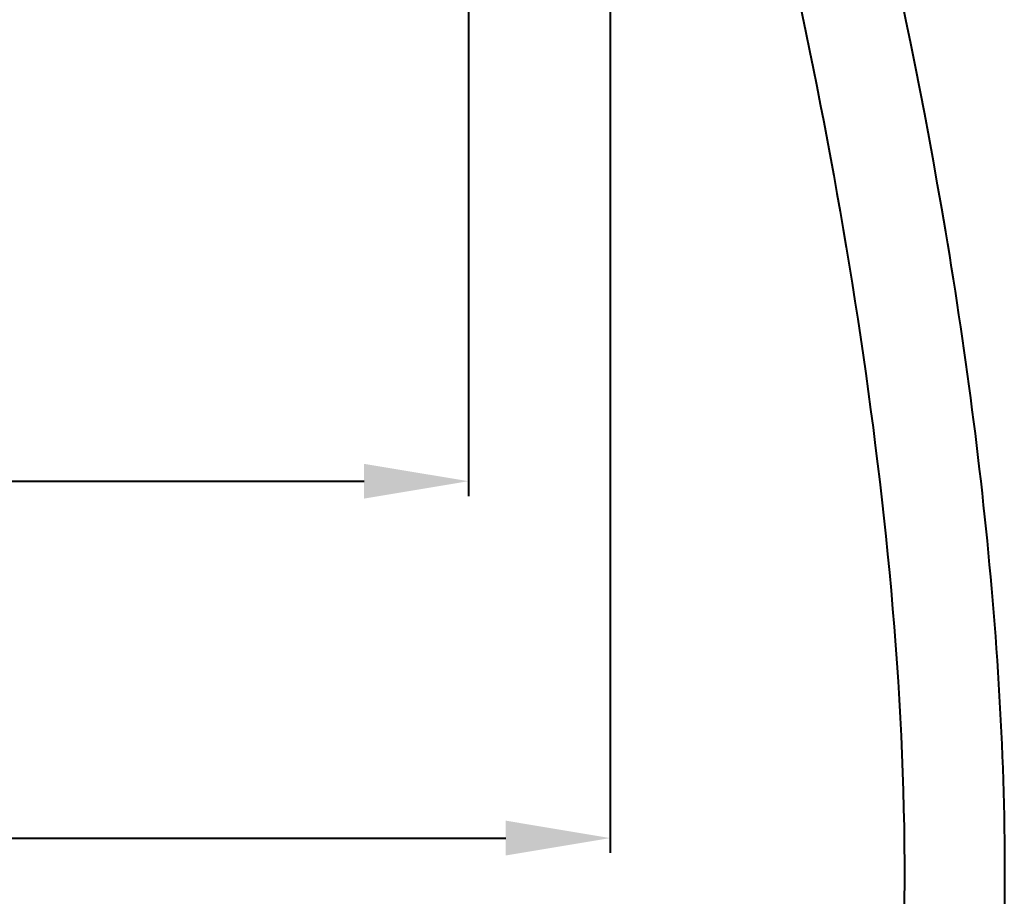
# Model space of a CAD drawing. Header units: millimetres. Extents: x 13495 to 14291, y -4366 to -3315.
# Drawn here: x 13888.74 to 13922.05, y -4047.88 to -4018.5 of the extents above; entities that cross this region are included whole.
import ezdxf

# ---------------------------------------------------------------- set-up
doc = ezdxf.new("R2010")
doc.units = ezdxf.units.MM
doc.header["$LTSCALE"] = 0.1
doc.layers.get('0').update_dxf_attribs({"lineweight": 15})
doc.layers.add('1', color=7, linetype='Continuous')
doc.layers.add('DIM', color=3, linetype='Continuous', lineweight=9)
doc.styles.add('ARIAL', font='arial.ttf')
doc.styles.get("Standard").update_dxf_attribs({"font": 'arial.ttf'})
doc.dimstyles.new('ISO-25', dxfattribs={"dimtxt": 4, "dimasz": 3.5, "dimexe": 0.5, "dimexo": 0.625, "dimtad": 1, "dimdec": 1, "dimlfac": 5, "dimdsep": 46, "dimtxsty": 'Standard', "dimcen": 2.5, "dimadec": 0, "dimazin": 0, "dimtfac": 1, "dimtdec": 1, "dimtmove": 0, "dimatfit": 3, "dimfxl": 1, "dimarcsym": 0})
doc.dimstyles.new('사본 ISO-25', dxfattribs={"dimtxt": 4, "dimasz": 3.5, "dimexe": 0.5, "dimexo": 0.625, "dimgap": 1.5, "dimtad": 1, "dimtih": 1, "dimtoh": 1, "dimdec": 1, "dimlfac": 4, "dimdsep": 46, "dimtxsty": 'ARIAL', "dimcen": 0, "dimclrd": 3, "dimclre": 3, "dimclrt": 3, "dimadec": 1, "dimazin": 0, "dimtfac": 1, "dimtdec": 1, "dimtmove": 0, "dimatfit": 3, "dimfxl": 1.25, "dimtfill": 1, "dimarcsym": 0})

# ---------------------------------------------------------------- blocks, each defined once
blk = doc.blocks.new('*D90')
at = {"color": 3, "lineweight": -2, "transparency": 16777216}
for p, q in [((13908.523, -4000.266), (13908.523, -4046.436)), ((13782.273, -4003.253), (13782.273, -4046.436)), ((13785.773, -4045.936), (13905.023, -4045.936))]:
    blk.add_line(p, q, dxfattribs=at)
at = {"color": 3, "transparency": 16777216}
for points in [[(13785.773, -4045.352), (13785.773, -4046.519), (13782.273, -4045.936)], [(13905.023, -4045.352), (13905.023, -4046.519), (13908.523, -4045.936)]]:
    blk.add_solid(points, dxfattribs=at)
at = {"layer": 'Defpoints', "color": 0, "transparency": 16777216}
for p in [(13908.523, -3999.641), (13782.273, -4002.628), (13908.523, -4045.936)]:
    blk.add_point(p, dxfattribs=at)
at = {"color": 3, "transparency": 16777216, "insert": (13845.64, -4042.393), "char_height": 4, "attachment_point": 5, "style": 'ARIAL', "bg_fill": 3, "box_fill_scale": 1.1, "bg_fill_color": 256, "bg_fill_true_color": 13158600, "bg_fill_transparency": 0}
blk.add_mtext('505', dxfattribs=at)
blk = doc.blocks.new('*D91')
at = {"layer": 'Defpoints', "color": 0, "transparency": 16777216}
for p in [(13901.622, -3989.974), (13901.622, -4163.6), (13943.423, -4163.6)]:
    blk.add_point(p, dxfattribs=at)
at = {"layer": 'DIM', "color": 0, "lineweight": -2, "transparency": 16777216}
for p, q in [((13902.247, -3989.974), (13943.923, -3989.974)), ((13943.423, -3993.474), (13943.423, -4160.1)), ((13902.247, -4163.6), (13943.923, -4163.6))]:
    blk.add_line(p, q, dxfattribs=at)
at = {"layer": 'DIM', "color": 0, "transparency": 16777216}
for points in [[(13942.84, -3993.474), (13944.007, -3993.474), (13943.423, -3989.974)], [(13942.84, -4160.1), (13944.007, -4160.1), (13943.423, -4163.6)]]:
    blk.add_solid(points, dxfattribs=at)
at = {"layer": 'DIM', "color": 0, "transparency": 16777216, "insert": (13939.697, -4076.787), "char_height": 4, "attachment_point": 5, "rotation": 90}
blk.add_mtext('{\\fGulim|b0|i0|c129|p50;선반까지 높이 1000 ~ 1050}', dxfattribs=at)
blk = doc.blocks.new('*D101')
at = {"color": 3, "lineweight": -2, "transparency": 16777216}
for p, q in [((13903.773, -4000.266), (13903.773, -4034.471)), ((13782.273, -4003.253), (13782.273, -4034.471)), ((13785.773, -4033.971), (13900.273, -4033.971))]:
    blk.add_line(p, q, dxfattribs=at)
at = {"color": 3, "transparency": 16777216}
for points in [[(13785.773, -4033.388), (13785.773, -4034.554), (13782.273, -4033.971)], [(13900.273, -4033.388), (13900.273, -4034.554), (13903.773, -4033.971)]]:
    blk.add_solid(points, dxfattribs=at)
at = {"layer": 'Defpoints', "color": 0, "transparency": 16777216}
for p in [(13903.773, -3999.641), (13782.273, -4002.628), (13903.773, -4033.971)]:
    blk.add_point(p, dxfattribs=at)
at = {"color": 3, "transparency": 16777216, "insert": (13843.429, -4030.429), "char_height": 4, "attachment_point": 5, "style": 'ARIAL', "bg_fill": 3, "box_fill_scale": 1.1, "bg_fill_color": 256, "bg_fill_true_color": 13158600, "bg_fill_transparency": 0}
blk.add_mtext('486', dxfattribs=at)

msp = doc.modelspace()

# ---------------------------------------------------------------- linework, layer by layer
at = {"layer": '1', "color": 7, "linetype": 'Continuous'}
for points, knots in [([(13921.691, -4050.423), (13921.846, -4046.14), (13921.512, -4037.548), (13919.204, -4020.547), (13914.065, -3999.684), (13905.96, -3975.273), (13895.037, -3942.767), (13887.128, -3909.287), (13882.407, -3875.312), (13881.209, -3858.184), (13880.992, -3849.613)], [0, 0, 0, 0, 0.062488, 0.124993, 0.24997, 0.375004, 0.500042, 0.749967, 0.874987, 1, 1, 1, 1]), ([(13908.527, -3994.156), (13910.452, -4000.375), (13914.026, -4012.909), (13917.719, -4032.096), (13918.83, -4048.432), (13917.331, -4061.375), (13915.207, -4067.644), (13913.578, -4070.45)], [0, 0, 0, 0, 0.250215, 0.500366, 0.750306, 0.875311, 1, 1, 1, 1]), ([(13866.525, -4008.337), (13866.489, -4014.033), (13865.867, -4025.714), (13864.883, -4040.369), (13864.925, -4052.363), (13865.794, -4061.317), (13867.807, -4068.607), (13870.686, -4073.888), (13874.524, -4078.515), (13880.881, -4082.748), (13889.636, -4085.157), (13898.723, -4084.943), (13907.33, -4081.942), (13914.403, -4076.116), (13918.853, -4068.153), (13921.044, -4059.395), (13921.582, -4053.415), (13921.691, -4050.423)], [0.0061602, 0.0061602, 0.0061602, 0.0061602, 0.1252314, 0.2504711, 0.3130837, 0.3756667, 0.4381557, 0.4694394, 0.5007126, 0.5630388, 0.6254404, 0.6878477, 0.7502054, 0.8125112, 0.8748797, 0.9374093, 1, 1, 1, 1])]:
    msp.add_open_spline(points, degree=3, knots=knots, dxfattribs=at)

# ---------------------------------------------------------------- next in the draw order: dimensions: what is measured, and where the dimension line sits
dim = msp.add_linear_dim(base=(13908.523, -4045.936), p1=(13782.273, -4002.628), p2=(13908.523, -3999.641), dimstyle='사본 ISO-25')
dim.commit()
dim.dimension.update_dxf_attribs({"geometry": '*D90', "text_midpoint": (13845.64, -4045.936), "dimtype": 160})

# ---------------------------------------------------------------- next in the draw order: dimensions: what is measured, and where the dimension line sits
at = {"layer": 'DIM'}
dim = msp.add_linear_dim(base=(13943.423, -4163.6), p1=(13901.622, -3989.974), p2=(13901.622, -4163.6), angle=90, text='{\\fGulim|b0|i0|c129|p50;선반까지 높이 1000 ~ 1050}', dimstyle='ISO-25', override={"dimgap": 1.5}, dxfattribs=at)
dim.commit()
dim.dimension.update_dxf_attribs({"geometry": '*D91', "text_midpoint": (13943.423, -4076.787), "dimtype": 160})

# ---------------------------------------------------------------- next in the draw order: dimensions: what is measured, and where the dimension line sits
dim = msp.add_linear_dim(base=(13903.773, -4033.971), p1=(13782.273, -4002.628), p2=(13903.773, -3999.641), dimstyle='사본 ISO-25')
dim.commit()
dim.dimension.update_dxf_attribs({"geometry": '*D101', "text_midpoint": (13843.429, -4033.971), "dimtype": 160})

doc.saveas('drawing.dxf')
